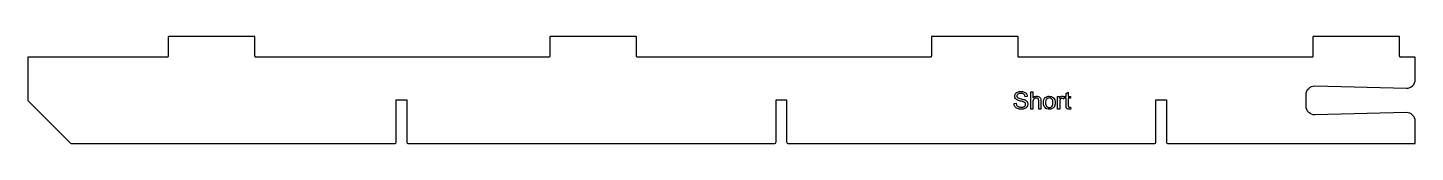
# Model space of a CAD drawing. Header units: millimetres. Extents: x 1025 to 1825, y -450 to -388.
import ezdxf

# ---------------------------------------------------------------- set-up
doc = ezdxf.new("R2010")
doc.units = ezdxf.units.MM
doc.layers.get('0').update_dxf_attribs({"linetype": 'CONTINUOUS'})

msp = doc.modelspace()

# ---------------------------------------------------------------- linework, layer by layer
for p, q in [((1601.33, -422.82), (1600.06, -422.91)), ((1603.28, -430), (1603.28, -420)), ((1603.28, -420), (1604.51, -420)), ((1604.51, -420), (1604.51, -423.59)), ((1618.81, -430), (1618.81, -422.76)), ((1618.81, -422.76), (1619.91, -422.76)), ((1619.91, -422.76), (1619.91, -423.85)), ((1622.74, -422.99), (1622.32, -424.13)), ((1622.8, -423.71), (1622.8, -422.76)), ((1622.8, -422.76), (1623.7, -422.76)), ((1623.7, -423.71), (1622.8, -423.71)), ((1623.7, -420.96), (1624.92, -420.23)), ((1623.7, -422.76), (1623.7, -420.96)), ((1623.7, -427.88), (1623.7, -423.71)), ((1624.92, -420.23), (1624.92, -422.76)), ((1624.92, -422.76), (1626.15, -422.76)), ((1626.15, -423.71), (1624.92, -423.71)), ((1624.92, -423.71), (1624.92, -427.95)), ((1626.15, -422.76), (1626.15, -423.71)), ((1593.67, -426.79), (1594.92, -426.68)), ((1604.51, -430), (1603.28, -430)), ((1604.51, -426.04), (1604.51, -430)), ((1607.95, -430), (1607.95, -425.41)), ((1609.18, -430), (1607.95, -430)), ((1609.18, -425.41), (1609.18, -430)), ((1620.03, -430), (1618.81, -430)), ((1620.03, -426.21), (1620.03, -430)), ((1626.15, -428.9), (1626.33, -429.99))]:
    msp.add_line(p, q)
msp.add_lwpolyline([(1825, -412.95), (1825, -400), (1816.5, -400, -0.414214), (1816, -399.5), (1816, -388.5, 0.414214), (1815.5, -388), (1766.5, -388, 0.414214), (1766, -388.5), (1766, -399.5, -0.414214), (1765.5, -400), (1596.5, -400, -0.414214), (1596, -399.5), (1596, -388.5, 0.414214), (1595.5, -388), (1546.5, -388, 0.414214), (1546, -388.5), (1546, -399.5, -0.414214), (1545.5, -400), (1376.5, -400, -0.414214), (1376, -399.5), (1376, -388.5, 0.414214), (1375.5, -388), (1326.5, -388, 0.414214), (1326, -388.5), (1326, -399.5, -0.414214), (1325.5, -400), (1156.5, -400, -0.414214), (1156, -399.5), (1156, -388.5, 0.414214), (1155.5, -388), (1106.5, -388, 0.414214), (1106, -388.5), (1106, -399.5, -0.414214), (1105.5, -400), (1025, -400), (1025, -424.59, 0.198912), (1025.29, -425.29), (1049.71, -449.71, 0.198912), (1050.41, -450), (1236.45, -450, 0.414214), (1237.45, -449), (1237.45, -424.7), (1243.55, -424.7), (1243.55, -449, 0.414214), (1244.55, -450), (1455.45, -450, 0.414214), (1456.45, -449), (1456.45, -424.7), (1462.55, -424.7), (1462.55, -449, 0.414214), (1463.55, -450), (1674.45, -450, 0.414214), (1675.45, -449), (1675.45, -424.7), (1681.55, -424.7), (1681.55, -449, 0.414214), (1682.55, -450), (1825, -450), (1825, -437.05, 0.421599), (1819.87, -432.06), (1767.18, -433.38, -0.421599), (1762.05, -428.38), (1762.05, -421.62, -0.421599), (1767.18, -416.62), (1819.87, -417.94, 0.421599)], format="xyb", close=True)
for points, knots in [([(1594.05, -422.59), (1594.07, -422.34), (1594.11, -421.83), (1594.36, -421.39), (1594.48, -421.17)], [0, 0, 0, 0, 0.0740272, 0.1495483, 0.1495483, 0.1495483, 0.1495483]), ([(1594.4, -423.83), (1594.3, -423.64), (1594.09, -423.25), (1594.07, -422.81), (1594.05, -422.59)], [0, 0, 0, 0, 0.0645415, 0.1306966, 0.1306966, 0.1306966, 0.1306966]), ([(1595.47, -424.76), (1595.25, -424.63), (1594.83, -424.39), (1594.54, -424.01), (1594.4, -423.83)], [0, 0, 0, 0, 0.0753212, 0.1429003, 0.1429003, 0.1429003, 0.1429003]), ([(1594.48, -421.17), (1594.65, -420.96), (1594.99, -420.53), (1595.48, -420.29), (1595.74, -420.17)], [0, 0, 0, 0, 0.0784003, 0.1623323, 0.1623323, 0.1623323, 0.1623323]), ([(1595.88, -421.44), (1595.72, -421.59), (1595.41, -421.88), (1595.35, -422.29), (1595.33, -422.5)], [0, 0, 0, 0, 0.0636388, 0.122808, 0.122808, 0.122808, 0.122808]), ([(1595.33, -422.5), (1595.34, -422.67), (1595.37, -423.01), (1595.6, -423.26), (1595.72, -423.38)], [0, 0, 0, 0, 0.05006588, 0.09921491, 0.09921491, 0.09921491, 0.09921491]), ([(1595.72, -423.38), (1595.94, -423.51), (1596.57, -423.86), (1597.27, -424), (1597.71, -424.1)], [0, 0, 0, 0, 0.0774491, 0.2128823, 0.2128823, 0.2128823, 0.2128823]), ([(1595.74, -420.17), (1596.02, -420.07), (1596.62, -419.87), (1597.25, -419.84), (1597.57, -419.83)], [0, 0, 0, 0, 0.0908187, 0.1875459, 0.1875459, 0.1875459, 0.1875459]), ([(1597.63, -421), (1597.27, -421), (1596.65, -421.01), (1596.11, -421.31), (1595.88, -421.44)], [0, 0, 0, 0, 0.10435, 0.1828224, 0.1828224, 0.1828224, 0.1828224]), ([(1597.57, -419.83), (1597.92, -419.84), (1598.6, -419.86), (1599.23, -420.08), (1599.53, -420.19)], [0, 0, 0, 0, 0.1050038, 0.2003552, 0.2003552, 0.2003552, 0.2003552]), ([(1599.37, -421.48), (1599.13, -421.34), (1598.6, -421.02), (1597.97, -421.01), (1597.63, -421)], [0, 0, 0, 0, 0.081603, 0.1835354, 0.1835354, 0.1835354, 0.1835354]), ([(1600.06, -422.91), (1600.01, -422.62), (1599.92, -422.07), (1599.55, -421.67), (1599.37, -421.48)], [0, 0, 0, 0, 0.0861881, 0.1623101, 0.1623101, 0.1623101, 0.1623101]), ([(1599.53, -420.19), (1599.8, -420.32), (1600.31, -420.57), (1600.67, -421.02), (1600.84, -421.24)], [0, 0, 0, 0, 0.0871853, 0.1697609, 0.1697609, 0.1697609, 0.1697609]), ([(1600.84, -421.24), (1600.97, -421.48), (1601.25, -421.97), (1601.3, -422.53), (1601.33, -422.82)], [0, 0, 0, 0, 0.0820791, 0.1666336, 0.1666336, 0.1666336, 0.1666336]), ([(1604.51, -423.59), (1604.81, -423.3), (1605.42, -422.72), (1606.26, -422.63), (1606.68, -422.59)], [0, 0, 0, 0, 0.122587, 0.2448622, 0.2448622, 0.2448622, 0.2448622]), ([(1605.4, -423.93), (1605.25, -424.03), (1604.96, -424.23), (1604.79, -424.55), (1604.71, -424.7)], [0, 0, 0, 0, 0.0529865, 0.1042967, 0.1042967, 0.1042967, 0.1042967]), ([(1606.43, -423.65), (1606.25, -423.66), (1605.88, -423.69), (1605.56, -423.85), (1605.4, -423.93)], [0, 0, 0, 0, 0.053421, 0.1074752, 0.1074752, 0.1074752, 0.1074752]), ([(1607.55, -424.07), (1607.4, -423.95), (1607.07, -423.69), (1606.65, -423.66), (1606.43, -423.65)], [0, 0, 0, 0, 0.0575395, 0.1231008, 0.1231008, 0.1231008, 0.1231008]), ([(1606.68, -422.59), (1606.93, -422.6), (1607.42, -422.62), (1607.86, -422.82), (1608.08, -422.91)], [0, 0, 0, 0, 0.0756215, 0.1444923, 0.1444923, 0.1444923, 0.1444923]), ([(1608.08, -422.91), (1608.26, -423.02), (1608.62, -423.24), (1608.82, -423.61), (1608.93, -423.79)], [0, 0, 0, 0, 0.0633876, 0.1237655, 0.1237655, 0.1237655, 0.1237655]), ([(1608.93, -423.79), (1609, -424.01), (1609.17, -424.54), (1609.18, -425.09), (1609.18, -425.41)], [0, 0, 0, 0, 0.0711878, 0.1651981, 0.1651981, 0.1651981, 0.1651981]), ([(1610.59, -426.38), (1610.62, -425.77), (1610.67, -424.65), (1611.39, -423.79), (1611.71, -423.4)], [0, 0, 0, 0, 0.1773554, 0.3262079, 0.3262079, 0.3262079, 0.3262079]), ([(1611.71, -423.4), (1612.05, -423.16), (1612.73, -422.68), (1613.56, -422.62), (1613.99, -422.59)], [0, 0, 0, 0, 0.1199777, 0.2457451, 0.2457451, 0.2457451, 0.2457451]), ([(1613.99, -423.61), (1613.7, -423.64), (1613.11, -423.69), (1612.68, -424.1), (1612.46, -424.3)], [0, 0, 0, 0, 0.0859855, 0.1718317, 0.1718317, 0.1718317, 0.1718317]), ([(1613.99, -422.59), (1614.46, -422.63), (1615.38, -422.7), (1616.09, -423.29), (1616.43, -423.57)], [0, 0, 0, 0, 0.1379318, 0.2689007, 0.2689007, 0.2689007, 0.2689007]), ([(1615.51, -424.3), (1615.29, -424.1), (1614.86, -423.7), (1614.28, -423.64), (1613.99, -423.61)], [0, 0, 0, 0, 0.0859323, 0.1710166, 0.1710166, 0.1710166, 0.1710166]), ([(1616.43, -423.57), (1616.71, -423.95), (1617.3, -424.75), (1617.35, -425.74), (1617.38, -426.28)], [0, 0, 0, 0, 0.1365388, 0.2922586, 0.2922586, 0.2922586, 0.2922586]), ([(1619.91, -423.85), (1620.03, -423.63), (1620.24, -423.25), (1620.56, -422.96), (1620.69, -422.84)], [0, 0, 0, 0, 0.0757872, 0.1289049, 0.1289049, 0.1289049, 0.1289049]), ([(1620.69, -422.84), (1620.81, -422.77), (1621.06, -422.62), (1621.34, -422.6), (1621.48, -422.59)], [0, 0, 0, 0, 0.04187056, 0.08350909, 0.08350909, 0.08350909, 0.08350909]), ([(1621.42, -423.86), (1621.29, -423.87), (1621.03, -423.89), (1620.81, -424.03), (1620.7, -424.1)], [0, 0, 0, 0, 0.03867617, 0.07731659, 0.07731659, 0.07731659, 0.07731659]), ([(1622.32, -424.13), (1622.17, -424.05), (1621.89, -423.9), (1621.57, -423.87), (1621.42, -423.86)], [0, 0, 0, 0, 0.04924372, 0.09475244, 0.09475244, 0.09475244, 0.09475244]), ([(1621.48, -422.59), (1621.69, -422.61), (1622.14, -422.65), (1622.54, -422.87), (1622.74, -422.99)], [0, 0, 0, 0, 0.0633621, 0.1335513, 0.1335513, 0.1335513, 0.1335513]), ([(1594.22, -428.58), (1594.07, -428.31), (1593.75, -427.75), (1593.7, -427.11), (1593.67, -426.79)], [0, 0, 0, 0, 0.0935651, 0.1898272, 0.1898272, 0.1898272, 0.1898272]), ([(1595.66, -429.77), (1595.37, -429.63), (1594.8, -429.34), (1594.41, -428.83), (1594.22, -428.58)], [0, 0, 0, 0, 0.095679, 0.1888577, 0.1888577, 0.1888577, 0.1888577]), ([(1594.92, -426.68), (1594.95, -426.91), (1595.02, -427.35), (1595.23, -427.73), (1595.33, -427.91)], [0, 0, 0, 0, 0.069873, 0.1307752, 0.1307752, 0.1307752, 0.1307752]), ([(1595.33, -427.91), (1595.46, -428.06), (1595.74, -428.4), (1596.13, -428.59), (1596.34, -428.69)], [0, 0, 0, 0, 0.0600096, 0.1284687, 0.1284687, 0.1284687, 0.1284687]), ([(1597.4, -425.39), (1597.01, -425.29), (1596.35, -425.13), (1595.72, -424.87), (1595.47, -424.76)], [0, 0, 0, 0, 0.1214856, 0.2031865, 0.2031865, 0.2031865, 0.2031865]), ([(1597.93, -430.17), (1597.51, -430.16), (1596.73, -430.14), (1596, -429.89), (1595.66, -429.77)], [0, 0, 0, 0, 0.1251357, 0.2320801, 0.2320801, 0.2320801, 0.2320801]), ([(1596.34, -428.69), (1596.58, -428.77), (1597.07, -428.95), (1597.6, -428.97), (1597.87, -428.98)], [0, 0, 0, 0, 0.0758159, 0.1571576, 0.1571576, 0.1571576, 0.1571576]), ([(1599.18, -425.87), (1598.97, -425.8), (1598.38, -425.62), (1597.78, -425.47), (1597.4, -425.39)], [0, 0, 0, 0, 0.0676665, 0.1846541, 0.1846541, 0.1846541, 0.1846541]), ([(1597.71, -424.1), (1598.17, -424.2), (1598.92, -424.37), (1599.64, -424.63), (1599.92, -424.73)], [0, 0, 0, 0, 0.1402314, 0.2305657, 0.2305657, 0.2305657, 0.2305657]), ([(1597.87, -428.98), (1598.11, -428.98), (1598.57, -428.96), (1599, -428.82), (1599.21, -428.76)], [0, 0, 0, 0, 0.0715043, 0.136162, 0.136162, 0.136162, 0.136162]), ([(1599.86, -429.78), (1599.56, -429.89), (1598.94, -430.13), (1598.28, -430.16), (1597.93, -430.17)], [0, 0, 0, 0, 0.0956164, 0.1978104, 0.1978104, 0.1978104, 0.1978104]), ([(1600.08, -426.46), (1599.97, -426.35), (1599.71, -426.09), (1599.37, -425.95), (1599.18, -425.87)], [0, 0, 0, 0, 0.0484904, 0.1086254, 0.1086254, 0.1086254, 0.1086254]), ([(1599.21, -428.76), (1599.39, -428.68), (1599.72, -428.54), (1599.96, -428.27), (1600.07, -428.14)], [0, 0, 0, 0, 0.057174, 0.1072189, 0.1072189, 0.1072189, 0.1072189]), ([(1601.17, -428.68), (1601, -428.9), (1600.64, -429.37), (1600.13, -429.64), (1599.86, -429.78)], [0, 0, 0, 0, 0.0838952, 0.1729757, 0.1729757, 0.1729757, 0.1729757]), ([(1599.92, -424.73), (1600.19, -424.87), (1600.69, -425.12), (1601.05, -425.55), (1601.21, -425.75)], [0, 0, 0, 0, 0.0885423, 0.1659329, 0.1659329, 0.1659329, 0.1659329]), ([(1600.07, -428.14), (1600.15, -428.01), (1600.32, -427.75), (1600.34, -427.44), (1600.35, -427.29)], [0, 0, 0, 0, 0.04618246, 0.09133468, 0.09133468, 0.09133468, 0.09133468]), ([(1600.35, -427.29), (1600.34, -427.13), (1600.32, -426.84), (1600.16, -426.59), (1600.08, -426.46)], [0, 0, 0, 0, 0.04460718, 0.08786728, 0.08786728, 0.08786728, 0.08786728]), ([(1601.63, -427.18), (1601.61, -427.44), (1601.57, -427.97), (1601.31, -428.44), (1601.17, -428.68)], [0, 0, 0, 0, 0.0783445, 0.158903, 0.158903, 0.158903, 0.158903]), ([(1601.21, -425.75), (1601.34, -425.97), (1601.58, -426.41), (1601.61, -426.92), (1601.63, -427.18)], [0, 0, 0, 0, 0.0733881, 0.1499, 0.1499, 0.1499, 0.1499]), ([(1604.71, -424.7), (1604.65, -424.89), (1604.52, -425.33), (1604.51, -425.78), (1604.51, -426.04)], [0, 0, 0, 0, 0.0596482, 0.1358774, 0.1358774, 0.1358774, 0.1358774]), ([(1607.95, -425.41), (1607.95, -425.14), (1607.94, -424.65), (1607.67, -424.25), (1607.55, -424.07)], [0, 0, 0, 0, 0.0801763, 0.1423398, 0.1423398, 0.1423398, 0.1423398]), ([(1611.53, -429.19), (1611.26, -428.81), (1610.66, -427.97), (1610.62, -426.94), (1610.59, -426.38)], [0, 0, 0, 0, 0.1382635, 0.3019571, 0.3019571, 0.3019571, 0.3019571]), ([(1613.99, -430.16), (1613.51, -430.13), (1612.59, -430.06), (1611.88, -429.47), (1611.53, -429.19)], [0, 0, 0, 0, 0.1396791, 0.2704341, 0.2704341, 0.2704341, 0.2704341]), ([(1612.46, -424.3), (1612.29, -424.58), (1611.89, -425.21), (1611.87, -425.96), (1611.86, -426.38)], [0, 0, 0, 0, 0.097716, 0.220249, 0.220249, 0.220249, 0.220249]), ([(1611.86, -426.38), (1611.87, -426.8), (1611.89, -427.55), (1612.29, -428.18), (1612.46, -428.46)], [0, 0, 0, 0, 0.1226175, 0.2205601, 0.2205601, 0.2205601, 0.2205601]), ([(1612.46, -428.46), (1612.68, -428.66), (1613.11, -429.07), (1613.7, -429.13), (1613.99, -429.15)], [0, 0, 0, 0, 0.0860004, 0.172003, 0.172003, 0.172003, 0.172003]), ([(1613.99, -429.15), (1614.28, -429.12), (1614.87, -429.07), (1615.3, -428.66), (1615.51, -428.46)], [0, 0, 0, 0, 0.0855191, 0.1715383, 0.1715383, 0.1715383, 0.1715383]), ([(1615.74, -429.72), (1615.47, -429.85), (1614.91, -430.11), (1614.3, -430.15), (1613.99, -430.16)], [0, 0, 0, 0, 0.0901722, 0.1819933, 0.1819933, 0.1819933, 0.1819933]), ([(1616.12, -426.34), (1616.11, -425.93), (1616.08, -425.2), (1615.69, -424.58), (1615.51, -424.3)], [0, 0, 0, 0, 0.1190757, 0.2160834, 0.2160834, 0.2160834, 0.2160834]), ([(1615.51, -428.46), (1615.69, -428.17), (1616.09, -427.53), (1616.11, -426.76), (1616.12, -426.34)], [0, 0, 0, 0, 0.0989253, 0.2241662, 0.2241662, 0.2241662, 0.2241662]), ([(1616.96, -428.48), (1616.8, -428.73), (1616.49, -429.23), (1615.99, -429.56), (1615.74, -429.72)], [0, 0, 0, 0, 0.0878713, 0.1763265, 0.1763265, 0.1763265, 0.1763265]), ([(1617.38, -426.28), (1617.37, -426.7), (1617.36, -427.46), (1617.08, -428.16), (1616.96, -428.48)], [0, 0, 0, 0, 0.1253543, 0.2254968, 0.2254968, 0.2254968, 0.2254968]), ([(1620.24, -424.77), (1620.18, -425), (1620.06, -425.47), (1620.04, -425.96), (1620.03, -426.21)], [0, 0, 0, 0, 0.0702509, 0.1451189, 0.1451189, 0.1451189, 0.1451189]), ([(1620.7, -424.1), (1620.6, -424.19), (1620.39, -424.38), (1620.29, -424.64), (1620.24, -424.77)], [0, 0, 0, 0, 0.03986644, 0.08227698, 0.08227698, 0.08227698, 0.08227698]), ([(1623.85, -429.33), (1623.8, -429.15), (1623.69, -428.68), (1623.69, -428.19), (1623.7, -427.88)], [0, 0, 0, 0, 0.0546336, 0.146201, 0.146201, 0.146201, 0.146201]), ([(1624.37, -429.88), (1624.25, -429.81), (1624.03, -429.67), (1623.91, -429.44), (1623.85, -429.33)], [0, 0, 0, 0, 0.03979253, 0.07703941, 0.07703941, 0.07703941, 0.07703941]), ([(1625.4, -430.1), (1625.2, -430.09), (1624.84, -430.08), (1624.51, -429.95), (1624.37, -429.88)], [0, 0, 0, 0, 0.0595802, 0.1066695, 0.1066695, 0.1066695, 0.1066695]), ([(1624.92, -427.95), (1624.92, -428.09), (1624.91, -428.32), (1624.96, -428.54), (1624.98, -428.62)], [0, 0, 0, 0, 0.043175, 0.06804072, 0.06804072, 0.06804072, 0.06804072]), ([(1624.98, -428.62), (1625.01, -428.67), (1625.06, -428.77), (1625.15, -428.83), (1625.19, -428.86)], [0, 0, 0, 0, 0.01594365, 0.03229756, 0.03229756, 0.03229756, 0.03229756]), ([(1625.19, -428.86), (1625.25, -428.89), (1625.39, -428.95), (1625.53, -428.95), (1625.61, -428.95)], [0, 0, 0, 0, 0.019021, 0.04325344, 0.04325344, 0.04325344, 0.04325344]), ([(1626.33, -429.99), (1626.17, -430.02), (1625.86, -430.08), (1625.55, -430.09), (1625.4, -430.1)], [0, 0, 0, 0, 0.04979072, 0.09353225, 0.09353225, 0.09353225, 0.09353225]), ([(1625.61, -428.95), (1625.69, -428.95), (1625.87, -428.94), (1626.05, -428.92), (1626.15, -428.9)], [0, 0, 0, 0, 0.02373409, 0.05412959, 0.05412959, 0.05412959, 0.05412959])]:
    msp.add_open_spline(points, degree=3, knots=knots)

doc.saveas('drawing.dxf')
